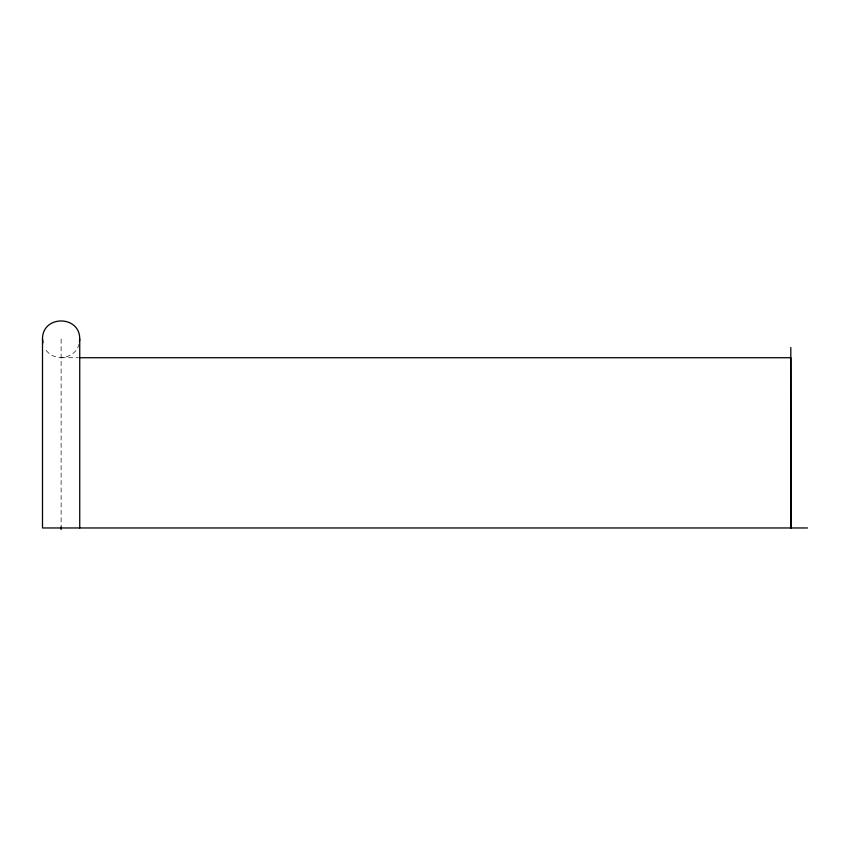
<?xml version="1.0" encoding="UTF-8"?>
<svg xmlns="http://www.w3.org/2000/svg" width="850" height="850" viewBox="0 0 850 850"><rect width="100%" height="100%" fill="white"/><g stroke="black" fill="none" stroke-linecap="round" stroke-linejoin="round"><path stroke-width="0.64" stroke-dasharray="4.25 3.19" d="M79.103 343.921C75.597 359.454 52.403 362.504 44.997 348.415M61.126 357.723L78.37 357.723M61.126 339.097L61.126 527.967"/><path stroke-width="1.27" d="M807.5 527.967L42.5 527.967L42.5 339.097C42.256 314.925 79.985 314.925 79.741 339.097L79.741 527.967M79.422 341.509L79.741 339.097M79.698 357.723L790.819 357.723L791.095 527.967M42.5 339.097L42.978 342.72M790.819 347.522L790.819 527.967M61.126 526.883L61.126 529.518"/></g></svg>
